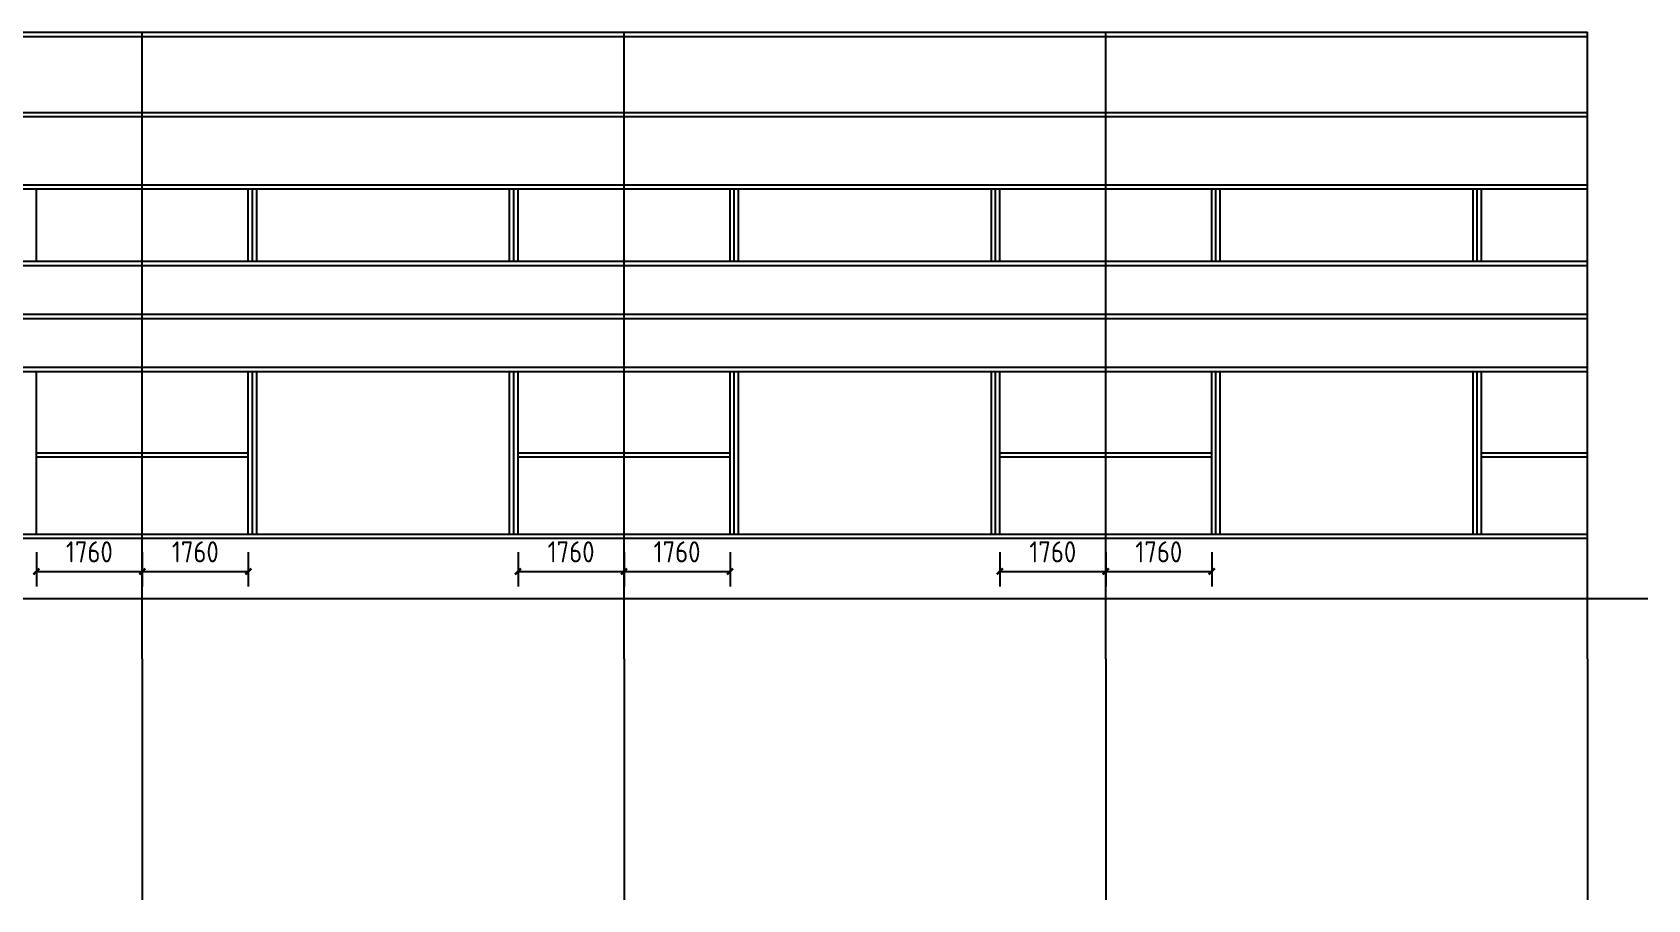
# Model space of a CAD drawing. Extents: x -196983 to 471790, y -783661 to 190401.
# Drawn here: x 114331 to 141158, y -82282 to -67882 of the extents above; entities that cross this region are included whole.
import ezdxf

# ---------------------------------------------------------------- set-up
doc = ezdxf.new("R2010")
doc.units = 0
doc.header["$LTSCALE"] = 1000
doc.header["$MEASUREMENT"] = 0
doc.layers.add('AXIS', color=3, linetype='Continuous')
doc.layers.add('DOTE', color=1, linetype='Continuous')
doc.styles.get("Standard").update_dxf_attribs({"font": 'gbenor.shx', "bigfont": 'gbcbig.shx'})
doc.dimstyles.get("Standard").update_dxf_attribs({"dimscale": 100, "dimtxt": 3.5, "dimasz": 1, "dimexe": 2.5, "dimexo": 3, "dimgap": 1.5, "dimtad": 1, "dimdec": 0, "dimzin": 0, "dimdsep": 46, "dimtxsty": 'Standard', "dimblk": 'ARCHTICK', "dimcen": 0.09, "dimadec": 0, "dimazin": 0, "dimtfac": 1, "dimtdec": 0, "dimtix": 1, "dimtmove": 2, "dimatfit": 3, "dimfxl": 1, "dimtolj": 1, "dimtzin": 0, "dimarcsym": 0})

# ---------------------------------------------------------------- blocks, each defined once
blk = doc.blocks.new('_ArchTick')
at = {"color": 0, "linetype": 'ByBlock', "const_width": 0.4}
blk.add_lwpolyline([(-0.5, -0.5), (0.5, 0.5)], dxfattribs=at)
blk = doc.blocks.new('*D391')
at = {"color": 0, "lineweight": -2}
for p, q in [((114398, -76512), (114398, -77082)), ((116158, -76512), (116158, -77082)), ((114398, -76832), (116158, -76832))]:
    blk.add_line(p, q, dxfattribs=at)
at = {"layer": 'Defpoints', "color": 0}
for p in [(114398, -76212), (116158, -76212), (116158, -76832)]:
    blk.add_point(p, dxfattribs=at)
at = {"color": 0, "lineweight": -2, "xscale": 100, "yscale": 100, "zscale": 100, "rotation": 180}
blk.add_blockref('_ArchTick', (114398, -76832), dxfattribs=at)
at = {"color": 0, "lineweight": -2, "xscale": 100, "yscale": 100, "zscale": 100}
blk.add_blockref('_ArchTick', (116158, -76832), dxfattribs=at)
at = {"color": 0, "insert": (115278, -76507), "char_height": 350, "attachment_point": 5}
blk.add_mtext('\\A1;1760', dxfattribs=at)
blk = doc.blocks.new('*D392')
at = {"color": 0, "lineweight": -2}
for p, q in [((116158, -76512), (116158, -77082)), ((117918, -76512), (117918, -77082)), ((116158, -76832), (117918, -76832))]:
    blk.add_line(p, q, dxfattribs=at)
at = {"layer": 'Defpoints', "color": 0}
for p in [(116158, -76212), (117918, -76212), (117918, -76832)]:
    blk.add_point(p, dxfattribs=at)
at = {"color": 0, "lineweight": -2, "xscale": 100, "yscale": 100, "zscale": 100, "rotation": 180}
blk.add_blockref('_ArchTick', (116158, -76832), dxfattribs=at)
at = {"color": 0, "lineweight": -2, "xscale": 100, "yscale": 100, "zscale": 100}
blk.add_blockref('_ArchTick', (117918, -76832), dxfattribs=at)
at = {"color": 0, "insert": (117038, -76507), "char_height": 350, "attachment_point": 5}
blk.add_mtext('\\A1;1760', dxfattribs=at)
blk = doc.blocks.new('*D393')
at = {"color": 0, "lineweight": -2}
for p, q in [((122398, -76512), (122398, -77082)), ((124158, -76512), (124158, -77082)), ((122398, -76832), (124158, -76832))]:
    blk.add_line(p, q, dxfattribs=at)
at = {"layer": 'Defpoints', "color": 0}
for p in [(122398, -76212), (124158, -76212), (124158, -76832)]:
    blk.add_point(p, dxfattribs=at)
at = {"color": 0, "lineweight": -2, "xscale": 100, "yscale": 100, "zscale": 100, "rotation": 180}
blk.add_blockref('_ArchTick', (122398, -76832), dxfattribs=at)
at = {"color": 0, "lineweight": -2, "xscale": 100, "yscale": 100, "zscale": 100}
blk.add_blockref('_ArchTick', (124158, -76832), dxfattribs=at)
at = {"color": 0, "insert": (123278, -76507), "char_height": 350, "attachment_point": 5}
blk.add_mtext('\\A1;1760', dxfattribs=at)
blk = doc.blocks.new('*D394')
at = {"color": 0, "lineweight": -2}
for p, q in [((124158, -76512), (124158, -77082)), ((125918, -76512), (125918, -77082)), ((124158, -76832), (125918, -76832))]:
    blk.add_line(p, q, dxfattribs=at)
at = {"layer": 'Defpoints', "color": 0}
for p in [(124158, -76212), (125918, -76212), (125918, -76832)]:
    blk.add_point(p, dxfattribs=at)
at = {"color": 0, "lineweight": -2, "xscale": 100, "yscale": 100, "zscale": 100, "rotation": 180}
blk.add_blockref('_ArchTick', (124158, -76832), dxfattribs=at)
at = {"color": 0, "lineweight": -2, "xscale": 100, "yscale": 100, "zscale": 100}
blk.add_blockref('_ArchTick', (125918, -76832), dxfattribs=at)
at = {"color": 0, "insert": (125038, -76507), "char_height": 350, "attachment_point": 5}
blk.add_mtext('\\A1;1760', dxfattribs=at)
blk = doc.blocks.new('*D395')
at = {"color": 0, "lineweight": -2}
for p, q in [((130398, -76512), (130398, -77082)), ((132158, -76512), (132158, -77082)), ((130398, -76832), (132158, -76832))]:
    blk.add_line(p, q, dxfattribs=at)
at = {"layer": 'Defpoints', "color": 0}
for p in [(130398, -76212), (132158, -76212), (132158, -76832)]:
    blk.add_point(p, dxfattribs=at)
at = {"color": 0, "lineweight": -2, "xscale": 100, "yscale": 100, "zscale": 100, "rotation": 180}
blk.add_blockref('_ArchTick', (130398, -76832), dxfattribs=at)
at = {"color": 0, "lineweight": -2, "xscale": 100, "yscale": 100, "zscale": 100}
blk.add_blockref('_ArchTick', (132158, -76832), dxfattribs=at)
at = {"color": 0, "insert": (131278, -76507), "char_height": 350, "attachment_point": 5}
blk.add_mtext('\\A1;1760', dxfattribs=at)
blk = doc.blocks.new('*D396')
at = {"color": 0, "lineweight": -2}
for p, q in [((132158, -76512), (132158, -77082)), ((133918, -76512), (133918, -77082)), ((132158, -76832), (133918, -76832))]:
    blk.add_line(p, q, dxfattribs=at)
at = {"layer": 'Defpoints', "color": 0}
for p in [(132158, -76212), (133918, -76212), (133918, -76832)]:
    blk.add_point(p, dxfattribs=at)
at = {"color": 0, "lineweight": -2, "xscale": 100, "yscale": 100, "zscale": 100, "rotation": 180}
blk.add_blockref('_ArchTick', (132158, -76832), dxfattribs=at)
at = {"color": 0, "lineweight": -2, "xscale": 100, "yscale": 100, "zscale": 100}
blk.add_blockref('_ArchTick', (133918, -76832), dxfattribs=at)
at = {"color": 0, "insert": (133038, -76507), "char_height": 350, "attachment_point": 5}
blk.add_mtext('\\A1;1760', dxfattribs=at)

msp = doc.modelspace()

# ---------------------------------------------------------------- linework, layer by layer
at = {"color": 0}
for p, q in [((114397.9, -71681.6), (114397.9, -70481.6)), ((117917.9, -71681.6), (117917.9, -70481.6)), ((117987.9, -71681.6), (117987.9, -70481.6)), ((118057.9, -71681.6), (118057.9, -70481.6)), ((122257.9, -71681.6), (122257.9, -70481.6)), ((122327.9, -71681.6), (122327.9, -70481.6)), ((122397.9, -71681.6), (122397.9, -70481.6)), ((125917.9, -71681.6), (125917.9, -70481.6)), ((125987.9, -71681.6), (125987.9, -70481.6)), ((126057.9, -71681.6), (126057.9, -70481.6)), ((130257.9, -71681.6), (130257.9, -70481.6)), ((130327.9, -71681.6), (130327.9, -70481.6)), ((130397.9, -71681.6), (130397.9, -70481.6)), ((133917.9, -71681.6), (133917.9, -70481.6)), ((133987.9, -71681.6), (133987.9, -70481.6)), ((134057.9, -71681.6), (134057.9, -70481.6)), ((138257.9, -71681.6), (138257.9, -70481.6)), ((138327.9, -71681.6), (138327.9, -70481.6)), ((138397.9, -71681.6), (138397.9, -70481.6)), ((114397.9, -76211.6), (114397.9, -73511.6)), ((117917.9, -76211.6), (117917.9, -73511.6)), ((117987.9, -76211.6), (117987.9, -73511.6)), ((118057.9, -76211.6), (118057.9, -73511.6)), ((122257.9, -76211.6), (122257.9, -73511.6)), ((122327.9, -76211.6), (122327.9, -73511.6)), ((122397.9, -76211.6), (122397.9, -73511.6)), ((125917.9, -76211.6), (125917.9, -73511.6)), ((125987.9, -76211.6), (125987.9, -73511.6)), ((126057.9, -76211.6), (126057.9, -73511.6)), ((130257.9, -76211.6), (130257.9, -73511.6)), ((130327.9, -76211.6), (130327.9, -73511.6)), ((130397.9, -76211.6), (130397.9, -73511.6)), ((133917.9, -76211.6), (133917.9, -73511.6)), ((133987.9, -76211.6), (133987.9, -73511.6)), ((134057.9, -76211.6), (134057.9, -73511.6)), ((138257.9, -76211.6), (138257.9, -73511.6)), ((138327.9, -76211.6), (138327.9, -73511.6)), ((138397.9, -76211.6), (138397.9, -73511.6))]:
    msp.add_line(p, q, dxfattribs=at)
at = {"layer": 'AXIS', "color": 0}
for p, q in [((116157.9, -78281.6), (116157.9, -82281.6)), ((124157.9, -78281.6), (124157.9, -82281.6)), ((132157.9, -78281.6), (132157.9, -82281.6)), ((140157.9, -78281.6), (140157.9, -82281.6))]:
    msp.add_line(p, q, dxfattribs=at)
at = {"layer": 'DOTE', "color": 0}
for p, q in [((92157.9, -67881.6), (140157.9, -67881.6)), ((92157.9, -67951.6), (140157.9, -67951.6)), ((116157.9, -78281.6), (116157.9, -67881.6)), ((124157.9, -78281.6), (124157.9, -67881.6)), ((132157.9, -78281.6), (132157.9, -67881.6)), ((140157.9, -78281.6), (140157.9, -67881.6)), ((92157.9, -69211.6), (140157.9, -69211.6)), ((92157.9, -69281.6), (140157.9, -69281.6)), ((92157.9, -70411.6), (140157.9, -70411.6)), ((92157.9, -70481.6), (140157.9, -70481.6)), ((92157.9, -71681.6), (140157.9, -71681.6)), ((92157.9, -71751.6), (140157.9, -71751.6)), ((92157.9, -72561.6), (140157.9, -72561.6)), ((92157.9, -72631.6), (140157.9, -72631.6)), ((92157.9, -73441.6), (140157.9, -73441.6)), ((92157.9, -73511.6), (140157.9, -73511.6)), ((114397.9, -74861.6), (117917.9, -74861.6)), ((114397.9, -74931.6), (117917.9, -74931.6)), ((122397.9, -74861.6), (125917.9, -74861.6)), ((122397.9, -74931.6), (125917.9, -74931.6)), ((130397.9, -74861.6), (133917.9, -74861.6)), ((130397.9, -74931.6), (133917.9, -74931.6)), ((138397.9, -74861.6), (140157.9, -74861.6)), ((138397.9, -74931.6), (140157.9, -74931.6)), ((92157.9, -76211.6), (140157.9, -76211.6)), ((92157.9, -76281.6), (140157.9, -76281.6)), ((91157.9, -77281.6), (141157.9, -77281.6))]:
    msp.add_line(p, q, dxfattribs=at)

# ---------------------------------------------------------------- dimensions: what is measured, and where the dimension line sits
at = {"color": 3}
for base, p1, p2, picture, middle in [((116157.9, -76832.1), (114397.9, -76211.6), (116157.9, -76211.6), '*D391', (115277.9, -76507.1)), ((117917.9, -76832.1), (116157.9, -76211.6), (117917.9, -76211.6), '*D392', (117037.9, -76507.1)), ((124157.9, -76832.1), (122397.9, -76211.6), (124157.9, -76211.6), '*D393', (123277.9, -76507.1)), ((125917.9, -76832.1), (124157.9, -76211.6), (125917.9, -76211.6), '*D394', (125037.9, -76507.1)), ((132157.9, -76832.1), (130397.9, -76211.6), (132157.9, -76211.6), '*D395', (131277.9, -76507.1)), ((133917.9, -76832.1), (132157.9, -76211.6), (133917.9, -76211.6), '*D396', (133037.9, -76507.1))]:
    dim = msp.add_linear_dim(base=base, p1=p1, p2=p2, dimstyle='Standard', dxfattribs=at)
    dim.commit()
    dim.dimension.update_dxf_attribs({"geometry": picture, "text_midpoint": middle})

doc.saveas('drawing.dxf')
